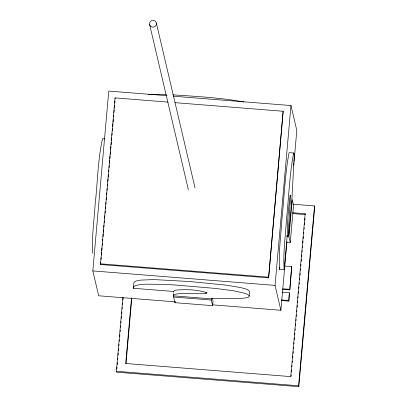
<?xml version="1.0" encoding="UTF-8"?>
<svg xmlns="http://www.w3.org/2000/svg" width="407" height="407" viewBox="0 0 407 407"><rect width="100%" height="100%" fill="white"/><g stroke="black" fill="none" stroke-linecap="round" stroke-linejoin="round"><path stroke-width="0.61" d="M175.224 301.872L98.667 295.787L92.832 270.914L108.75 91.066L166.962 95.696M175.071 102.666L283.135 111.259L268.61 277.864L100.509 264.504L115.033 97.899L168.116 102.116M100.509 264.504L100.733 261.976M100.956 259.442L101.124 257.539M101.348 255.006L101.572 252.472M101.74 250.575L101.964 248.041M102.188 245.507L102.355 243.61M102.584 241.076L102.752 239.179M102.976 236.645L103.2 234.111M103.368 232.209L103.592 229.68M103.816 227.147L103.983 225.244M104.207 222.71L104.375 220.813M104.599 218.279L104.823 215.746M105.047 213.212L105.215 211.314M105.444 208.781L105.611 206.883M105.835 204.35L106.003 202.447M106.227 199.913L106.451 197.385M106.675 194.851L106.843 192.949M107.066 190.415L107.234 188.517M107.458 185.984L107.626 184.086M107.85 181.553L108.074 179.019M108.247 177.121L108.471 174.588M108.694 172.054L108.862 170.151M109.086 167.623L109.254 165.72M109.478 163.187L109.702 160.653M109.87 158.755L110.094 156.222M110.261 154.324L110.485 151.791M110.709 149.257L110.933 146.724M111.106 144.826L111.33 142.292M111.498 140.39L111.722 137.856M111.945 135.328L112.113 133.425M112.337 130.891L112.561 128.358M112.729 126.46L112.953 123.926M113.121 122.029L113.344 119.495M113.568 116.962L113.736 115.064M113.965 112.53L114.189 109.997M114.357 108.094L114.581 105.561M114.805 103.032L114.972 101.129M293.009 204.217L314.519 205.927L314.728 206.802L298.804 386.65L116.58 372.166L116.371 371.291L122.934 297.202M116.86 369.001L117.028 367.104M117.252 364.57L117.42 362.668M117.699 359.503L117.811 358.236M118.091 355.072L118.259 353.169M118.488 350.636L118.656 348.738M118.936 345.574L119.048 344.307M119.327 341.137L119.439 339.87M119.719 336.706L119.887 334.808M120.167 331.639L120.279 330.372M120.558 327.208L120.67 325.941M120.95 322.776L121.062 321.51M121.347 318.34L121.515 316.442M121.739 313.909L121.907 312.006M122.186 308.842L122.298 307.575M122.578 304.411L122.69 303.144M122.97 299.974L123.138 298.077M131.532 297.838L125.722 363.492L290.756 376.607L305.174 213.726L292.526 212.724M125.982 363.736L131.797 298.082M133.191 288.258L134.061 282.173L136.32 280.962L140.359 280.128L153.938 279.584L189.815 281.532L226.114 285.139L240.837 287.596L245.533 288.873L248.474 290.181L249.669 291.524L249.272 296.021L248.438 297.308C236.157 300.163 223.321 297.293 210.902 298.83L173.377 295.843L173.916 294.531C184.412 292.028 195.396 294.592 206.049 293.422L207.061 292.735C196.861 289.458 185.277 289.168 174.613 290.262L173.733 291.483L133.191 288.258L133.664 286.67L135.923 285.46L139.957 284.625L145.782 284.167L163.4 284.361L175.361 285.012L215.527 288.426L233.994 290.852L245.131 293.371L248.077 294.678L249.272 296.021M173.377 295.843L173.575 293.6M173.677 292.475L173.779 291.351M212.383 298.356L213.044 301.18L212.647 305.677L174.985 302.686L173.657 297.039L173.758 295.914M174.985 302.686L175.081 301.562M206.049 293.422L206.145 292.297M212.647 305.677L211.319 300.03L211.472 298.346M268.61 277.864L283.135 111.259M212.556 304.838L280.891 310.271L275.056 285.393L290.98 105.55L173.29 96.194M286.95 235.505L288.66 235.638L288.431 229.991L290.232 201.46L290.339 195.141L290.11 195.457C288.807 206.827 287.296 218.32 287.729 229.777L284.188 269.79L279.634 269.429L279.797 267.557M280.891 310.271L286.945 241.88M293.671 165.888L293.951 162.724M294.063 161.457L296.81 130.423L290.98 105.55M288.66 235.638L291.936 198.606L294.236 155.912L294.012 153.388L293.635 153.001L289.077 152.64C284.875 174.649 284.274 197.263 281.878 219.531C280.952 236.121 278.363 252.803 279.634 269.429M290.262 242.48L288.939 236.833L292.226 199.664L293.554 205.306L290.262 242.48L286.274 242.16M281.491 300.519L288.817 301.099L289.372 292.73L282.046 292.15M282.483 289.326L289.809 289.906L291.682 266.585L284.971 266.051M288.817 301.099L289.372 292.73M289.809 289.906L291.682 266.585M291.071 376.221L291.183 374.959M291.463 371.8L291.631 369.907M291.911 366.753L292.023 365.491M292.302 362.332L292.414 361.07M292.694 357.911L292.862 356.018M293.086 353.495L293.249 351.602M293.528 348.443L293.64 347.181M293.92 344.022L294.032 342.76M294.312 339.606L294.48 337.708M294.76 334.554L294.872 333.292M295.151 330.133L295.263 328.871M295.543 325.717L295.711 323.819M295.991 320.665L296.103 319.403M296.382 316.244L296.494 314.982M296.774 311.828L296.886 310.566M297.166 307.407L297.329 305.515M297.609 302.355L297.721 301.094M298 297.939L298.112 296.678M298.392 293.518L298.56 291.626M298.84 288.466L298.952 287.205M299.231 284.05L299.343 282.789M299.623 279.629L299.735 278.368M300.015 275.208L300.183 273.316M300.463 270.162L300.575 268.9M300.854 265.74L300.966 264.479M301.246 261.319L301.409 259.427M301.633 256.903L301.801 255.011M302.08 251.852L302.192 250.59M302.472 247.431L302.584 246.169M302.864 243.015L303.032 241.122M303.256 238.594L303.424 236.701M303.703 233.542L303.815 232.28M304.095 229.126L304.207 227.864M304.487 224.705L304.655 222.812M304.879 220.284L305.047 218.391M298.804 386.65L298.601 385.775L314.519 205.927M293.635 153.001C289.428 175.01 288.833 197.624 286.431 219.892C285.505 236.482 282.921 253.169 284.188 269.79M148.112 94.592L165.964 94.572M172.843 94.851C196.525 96.403 220.329 97.711 243.717 101.948M104.853 138.894L102.574 138.711C97.68 159.87 97.751 182.092 95.182 203.658C94.195 220.055 91.773 236.498 92.516 252.94L92.938 253.174M292.735 213.599L305.377 214.606L305.174 213.726M286.66 236.65L288.939 236.833M100.346 263.807L268.447 277.167M92.832 270.914L275.056 285.393M282.957 288.792L289.672 289.326M281.354 299.934L288.68 300.519M173.657 297.039L211.319 300.03M116.371 371.291L298.601 385.775M156.38 23.128A3.454 3.404 -13.2 0 1 151.801 26.948A3.454 3.404 -13.2 0 1 150.758 21.149A3.454 3.404 -13.2 0 1 156.38 23.128L194.999 187.78M149.578 24.359L188.344 189.626M115.033 97.899L115.196 98.596"/></g></svg>
